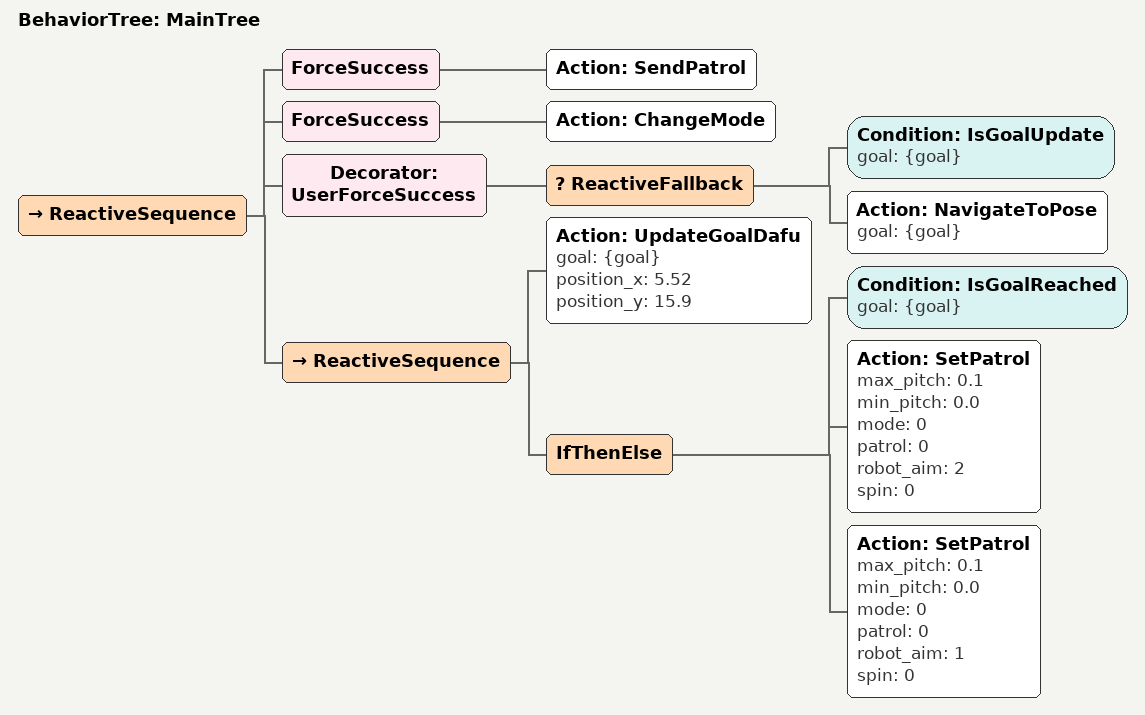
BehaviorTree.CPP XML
<?xml version="1.0"?>
<root main_tree_to_execute="MainTree">
    <BehaviorTree ID="MainTree">
        <ReactiveSequence>
            <ForceSuccess>
                <Action ID="SendPatrol"/>
            </ForceSuccess>
            <ForceSuccess>
                <Action ID="ChangeMode"/>
            </ForceSuccess>
            <Decorator ID="UserForceSuccess">
                <ReactiveFallback>
                    <Condition ID="IsGoalUpdate" goal="{goal}"/>
                    <Action ID="NavigateToPose" goal="{goal}"/>
                </ReactiveFallback>
            </Decorator>
            <ReactiveSequence>
                <Action ID="UpdateGoalDafu" goal="{goal}" position_x="5.52" position_y="15.9"/>
                <IfThenElse>
                    <Condition ID="IsGoalReached" goal="{goal}"/>
                    <Action ID="SetPatrol" max_pitch="0.1" min_pitch="0.0" mode="0" patrol="0" robot_aim="2" spin="0"/>
                    <Action ID="SetPatrol" max_pitch="0.1" min_pitch="0.0" mode="0" patrol="0" robot_aim="1" spin="0"/>
                </IfThenElse>
            </ReactiveSequence>
        </ReactiveSequence>
    </BehaviorTree>
</root>
